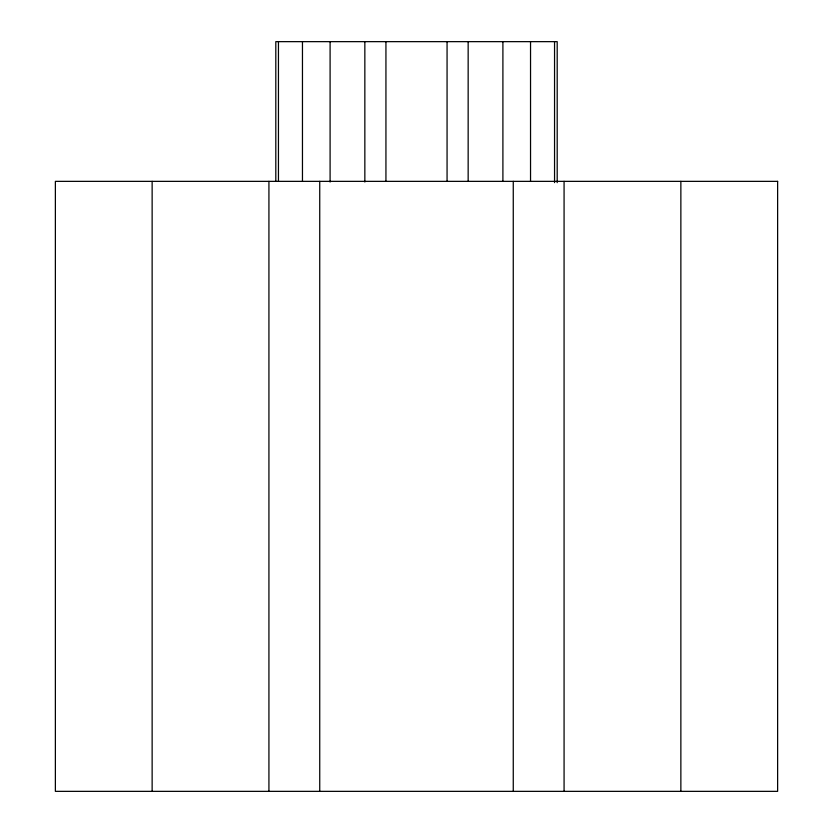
<?xml version="1.0" encoding="UTF-8"?>
<svg xmlns="http://www.w3.org/2000/svg" width="833" height="833" viewBox="0 0 833 833"><rect width="100%" height="100%" fill="white"/><g stroke="black" fill="none" stroke-linecap="round" stroke-linejoin="round"><path stroke-width="1.25" d="M680.863 181.355L680.863 791.35M564.076 181.355L564.076 791.35M557.194 182.635L557.194 41.65L275.806 41.65L275.806 181.459M554.549 41.65L554.549 182.635M530.538 41.65L530.538 181.459M513.263 181.355L513.263 791.35M502.903 41.65L502.903 181.459M468.156 41.65L468.156 181.459M447.061 41.65L447.061 181.459M385.939 41.65L385.939 181.459M364.844 41.65L364.844 182.042M330.097 41.65L330.097 182.042M319.737 181.355L319.737 791.35M302.462 41.65L302.462 181.459M278.451 41.65L278.451 181.459M268.924 181.355L268.924 791.35M152.137 181.355L152.137 791.35M777.626 181.355L55.374 181.355L55.374 791.35L777.626 791.35L777.626 181.355"/></g></svg>
